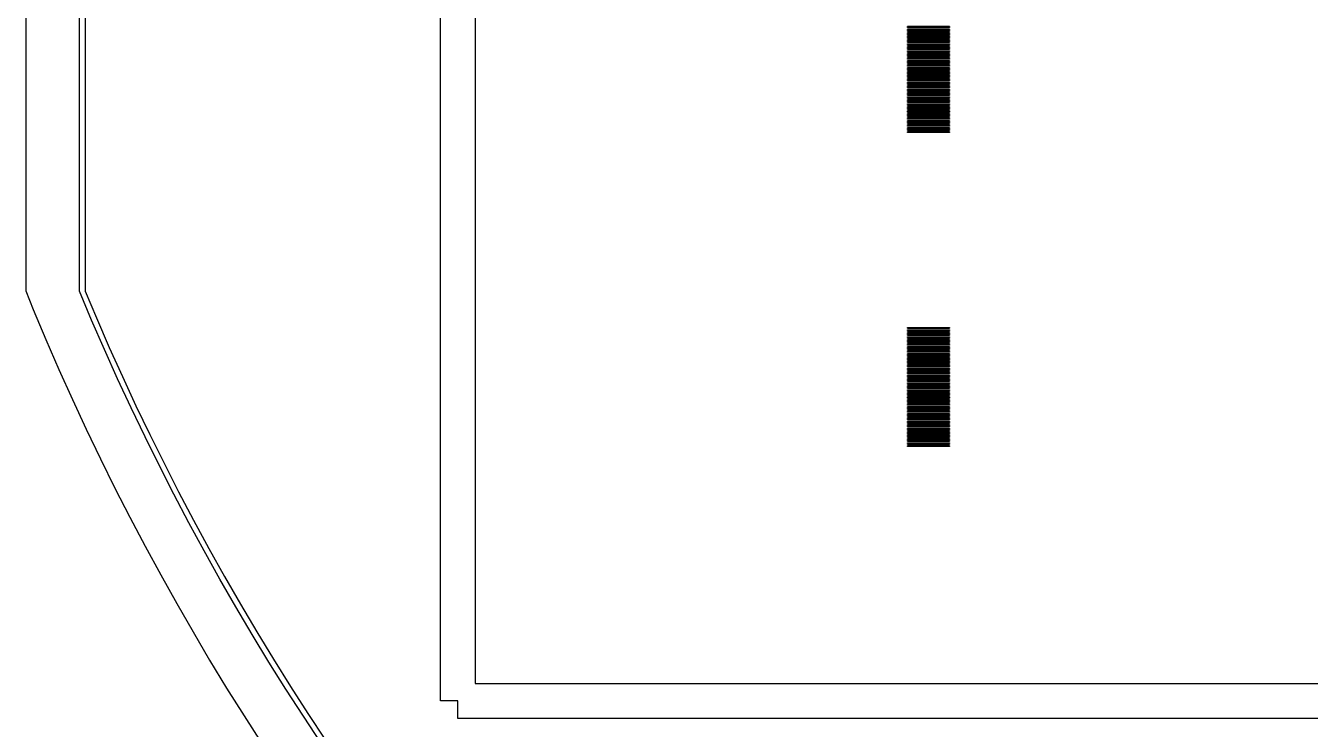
# Model space of a CAD drawing. Extents: x -17 to 130, y -40 to 112.
# Drawn here: x -16.89 to 19.95, y -5.31 to 14.86 of the extents above; entities that cross this region are included whole.
import ezdxf

# ---------------------------------------------------------------- set-up
doc = ezdxf.new("R2010")
doc.units = 0

msp = doc.modelspace()

# ---------------------------------------------------------------- linework, layer by layer
for p, q in [((-5, -4.5), (-5, 76.5)), ((-4, 76), (-4, -4)), ((-16.8921, 64.7463), (-16.8921, 7.25366)), ((-15.3519, 7.25034), (-15.3519, 64.7497)), ((-15.1895, 64.7488), (-15.1895, 7.25121)), ((8.40001, 14.835), (8.40001, 14.845)), ((8.40001, 14.845), (9.59999, 14.845)), ((9.59999, 14.835), (8.40001, 14.835)), ((8.40001, 14.795), (8.40001, 14.805)), ((8.40001, 14.805), (9.59999, 14.805)), ((9.59999, 14.795), (8.40001, 14.795)), ((8.40001, 14.755), (8.40001, 14.765)), ((8.40001, 14.765), (9.59999, 14.765)), ((9.59999, 14.755), (8.40001, 14.755)), ((9.59999, 14.845), (9.59999, 14.835)), ((9.59999, 14.805), (9.59999, 14.795)), ((9.59999, 14.765), (9.59999, 14.755)), ((8.40001, 14.715), (8.40001, 14.725)), ((8.40001, 14.725), (9.59999, 14.725)), ((9.59999, 14.715), (8.40001, 14.715)), ((8.40001, 14.675), (8.40001, 14.685)), ((8.40001, 14.685), (9.59999, 14.685)), ((9.59999, 14.675), (8.40001, 14.675)), ((8.40001, 14.635), (8.40001, 14.645)), ((8.40001, 14.645), (9.59999, 14.645)), ((9.59999, 14.635), (8.40001, 14.635)), ((8.40001, 14.595), (8.40001, 14.605)), ((8.40001, 14.605), (9.59999, 14.605)), ((9.59999, 14.595), (8.40001, 14.595)), ((8.40001, 14.555), (8.40001, 14.565)), ((8.40001, 14.565), (9.59999, 14.565)), ((9.59999, 14.555), (8.40001, 14.555)), ((8.40001, 14.515), (8.40001, 14.525)), ((8.40001, 14.525), (9.59999, 14.525)), ((9.59999, 14.515), (8.40001, 14.515)), ((8.40001, 14.475), (8.40001, 14.485)), ((8.40001, 14.485), (9.59999, 14.485)), ((9.59999, 14.475), (8.40001, 14.475)), ((8.40001, 14.435), (8.40001, 14.445)), ((8.40001, 14.445), (9.59999, 14.445)), ((9.59999, 14.435), (8.40001, 14.435)), ((8.40001, 14.395), (8.40001, 14.405)), ((8.40001, 14.405), (9.59999, 14.405)), ((9.59999, 14.395), (8.40001, 14.395)), ((9.59999, 14.725), (9.59999, 14.715)), ((9.59999, 14.685), (9.59999, 14.675)), ((9.59999, 14.645), (9.59999, 14.635)), ((9.59999, 14.605), (9.59999, 14.595)), ((9.59999, 14.565), (9.59999, 14.555)), ((9.59999, 14.525), (9.59999, 14.515)), ((9.59999, 14.485), (9.59999, 14.475)), ((9.59999, 14.445), (9.59999, 14.435)), ((9.59999, 14.405), (9.59999, 14.395)), ((8.40001, 14.355), (8.40001, 14.365)), ((8.40001, 14.365), (9.59999, 14.365)), ((9.59999, 14.355), (8.40001, 14.355)), ((8.40001, 14.315), (8.40001, 14.325)), ((8.40001, 14.325), (9.59999, 14.325)), ((9.59999, 14.315), (8.40001, 14.315)), ((8.40001, 14.275), (8.40001, 14.285)), ((8.40001, 14.285), (9.59999, 14.285)), ((9.59999, 14.275), (8.40001, 14.275)), ((8.40001, 14.235), (8.40001, 14.245)), ((8.40001, 14.245), (9.59999, 14.245)), ((9.59999, 14.235), (8.40001, 14.235)), ((8.40001, 14.195), (8.40001, 14.205)), ((8.40001, 14.205), (9.59999, 14.205)), ((9.59999, 14.195), (8.40001, 14.195)), ((8.40001, 14.155), (8.40001, 14.165)), ((8.40001, 14.165), (9.59999, 14.165)), ((9.59999, 14.155), (8.40001, 14.155)), ((8.40001, 14.115), (8.40001, 14.125)), ((8.40001, 14.125), (9.59999, 14.125)), ((9.59999, 14.115), (8.40001, 14.115)), ((8.40001, 14.075), (8.40001, 14.085)), ((8.40001, 14.085), (9.59999, 14.085)), ((9.59999, 14.075), (8.40001, 14.075)), ((8.40001, 14.035), (8.40001, 14.045)), ((8.40001, 14.045), (9.59999, 14.045)), ((9.59999, 14.035), (8.40001, 14.035)), ((8.40001, 13.995), (8.40001, 14.005)), ((8.40001, 14.005), (9.59999, 14.005)), ((9.59999, 14.365), (9.59999, 14.355)), ((9.59999, 14.325), (9.59999, 14.315)), ((9.59999, 14.285), (9.59999, 14.275)), ((9.59999, 14.245), (9.59999, 14.235)), ((9.59999, 14.205), (9.59999, 14.195)), ((9.59999, 14.165), (9.59999, 14.155)), ((9.59999, 14.125), (9.59999, 14.115)), ((9.59999, 14.085), (9.59999, 14.075)), ((9.59999, 14.045), (9.59999, 14.035)), ((9.59999, 14.005), (9.59999, 13.995)), ((9.59999, 13.995), (8.40001, 13.995)), ((8.40001, 13.955), (8.40001, 13.965)), ((8.40001, 13.965), (9.59999, 13.965)), ((9.59999, 13.955), (8.40001, 13.955)), ((8.40001, 13.915), (8.40001, 13.925)), ((8.40001, 13.925), (9.59999, 13.925)), ((9.59999, 13.915), (8.40001, 13.915)), ((8.40001, 13.875), (8.40001, 13.885)), ((8.40001, 13.885), (9.59999, 13.885)), ((9.59999, 13.875), (8.40001, 13.875)), ((8.40001, 13.835), (8.40001, 13.845)), ((8.40001, 13.845), (9.59999, 13.845)), ((9.59999, 13.835), (8.40001, 13.835)), ((8.40001, 13.795), (8.40001, 13.805)), ((8.40001, 13.805), (9.59999, 13.805)), ((9.59999, 13.795), (8.40001, 13.795)), ((8.40001, 13.755), (8.40001, 13.765)), ((8.40001, 13.765), (9.59999, 13.765)), ((9.59999, 13.755), (8.40001, 13.755)), ((8.40001, 13.715), (8.40001, 13.725)), ((8.40001, 13.725), (9.59999, 13.725)), ((9.59999, 13.715), (8.40001, 13.715)), ((8.40001, 13.675), (8.40001, 13.685)), ((8.40001, 13.685), (9.59999, 13.685)), ((9.59999, 13.675), (8.40001, 13.675)), ((8.40001, 13.635), (8.40001, 13.645)), ((8.40001, 13.645), (9.59999, 13.645)), ((9.59999, 13.635), (8.40001, 13.635)), ((9.59999, 13.965), (9.59999, 13.955)), ((9.59999, 13.925), (9.59999, 13.915)), ((9.59999, 13.885), (9.59999, 13.875)), ((9.59999, 13.845), (9.59999, 13.835)), ((9.59999, 13.805), (9.59999, 13.795)), ((9.59999, 13.765), (9.59999, 13.755)), ((9.59999, 13.725), (9.59999, 13.715)), ((9.59999, 13.685), (9.59999, 13.675)), ((9.59999, 13.645), (9.59999, 13.635)), ((8.40001, 13.595), (8.40001, 13.605)), ((8.40001, 13.605), (9.59999, 13.605)), ((9.59999, 13.595), (8.40001, 13.595)), ((8.40001, 13.555), (8.40001, 13.565)), ((8.40001, 13.565), (9.59999, 13.565)), ((9.59999, 13.555), (8.40001, 13.555)), ((8.40001, 13.515), (8.40001, 13.525)), ((8.40001, 13.525), (9.59999, 13.525)), ((9.59999, 13.515), (8.40001, 13.515)), ((8.40001, 13.475), (8.40001, 13.485)), ((8.40001, 13.485), (9.59999, 13.485)), ((9.59999, 13.475), (8.40001, 13.475)), ((8.40001, 13.435), (8.40001, 13.445)), ((8.40001, 13.445), (9.59999, 13.445)), ((9.59999, 13.435), (8.40001, 13.435)), ((8.40001, 13.395), (8.40001, 13.405)), ((8.40001, 13.405), (9.59999, 13.405)), ((9.59999, 13.395), (8.40001, 13.395)), ((8.40001, 13.355), (8.40001, 13.365)), ((8.40001, 13.365), (9.59999, 13.365)), ((9.59999, 13.355), (8.40001, 13.355)), ((8.40001, 13.315), (8.40001, 13.325)), ((8.40001, 13.325), (9.59999, 13.325)), ((9.59999, 13.315), (8.40001, 13.315)), ((8.40001, 13.275), (8.40001, 13.285)), ((8.40001, 13.285), (9.59999, 13.285)), ((9.59999, 13.275), (8.40001, 13.275)), ((9.59999, 13.605), (9.59999, 13.595)), ((9.59999, 13.565), (9.59999, 13.555)), ((9.59999, 13.525), (9.59999, 13.515)), ((9.59999, 13.485), (9.59999, 13.475)), ((9.59999, 13.445), (9.59999, 13.435)), ((9.59999, 13.405), (9.59999, 13.395)), ((9.59999, 13.365), (9.59999, 13.355)), ((9.59999, 13.325), (9.59999, 13.315)), ((9.59999, 13.285), (9.59999, 13.275)), ((8.40001, 13.235), (8.40001, 13.245)), ((8.40001, 13.245), (9.59999, 13.245)), ((9.59999, 13.235), (8.40001, 13.235)), ((8.40001, 13.195), (8.40001, 13.205)), ((8.40001, 13.205), (9.59999, 13.205)), ((9.59999, 13.195), (8.40001, 13.195)), ((8.40001, 13.155), (8.40001, 13.165)), ((8.40001, 13.165), (9.59999, 13.165)), ((9.59999, 13.155), (8.40001, 13.155)), ((8.40001, 13.115), (8.40001, 13.125)), ((8.40001, 13.125), (9.59999, 13.125)), ((9.59999, 13.115), (8.40001, 13.115)), ((8.40001, 13.075), (8.40001, 13.085)), ((8.40001, 13.085), (9.59999, 13.085)), ((9.59999, 13.075), (8.40001, 13.075)), ((8.40001, 13.035), (8.40001, 13.045)), ((8.40001, 13.045), (9.59999, 13.045)), ((9.59999, 13.035), (8.40001, 13.035)), ((8.40001, 12.995), (8.40001, 13.005)), ((8.40001, 13.005), (9.59999, 13.005)), ((9.59999, 12.995), (8.40001, 12.995)), ((8.40001, 12.955), (8.40001, 12.965)), ((8.40001, 12.965), (9.59999, 12.965)), ((9.59999, 12.955), (8.40001, 12.955)), ((8.40001, 12.915), (8.40001, 12.925)), ((8.40001, 12.925), (9.59999, 12.925)), ((9.59999, 12.915), (8.40001, 12.915)), ((9.59999, 13.245), (9.59999, 13.235)), ((9.59999, 13.205), (9.59999, 13.195)), ((9.59999, 13.165), (9.59999, 13.155)), ((9.59999, 13.125), (9.59999, 13.115)), ((9.59999, 13.085), (9.59999, 13.075)), ((9.59999, 13.045), (9.59999, 13.035)), ((9.59999, 13.005), (9.59999, 12.995)), ((9.59999, 12.965), (9.59999, 12.955)), ((9.59999, 12.925), (9.59999, 12.915)), ((8.40001, 12.875), (8.40001, 12.885)), ((8.40001, 12.885), (9.59999, 12.885)), ((9.59999, 12.875), (8.40001, 12.875)), ((8.40001, 12.835), (8.40001, 12.845)), ((8.40001, 12.845), (9.59999, 12.845)), ((9.59999, 12.835), (8.40001, 12.835)), ((8.40001, 12.795), (8.40001, 12.805)), ((8.40001, 12.805), (9.59999, 12.805)), ((9.59999, 12.795), (8.40001, 12.795)), ((8.40001, 12.755), (8.40001, 12.765)), ((8.40001, 12.765), (9.59999, 12.765)), ((9.59999, 12.755), (8.40001, 12.755)), ((8.40001, 12.715), (8.40001, 12.725)), ((8.40001, 12.725), (9.59999, 12.725)), ((9.59999, 12.715), (8.40001, 12.715)), ((8.40001, 12.675), (8.40001, 12.685)), ((8.40001, 12.685), (9.59999, 12.685)), ((9.59999, 12.675), (8.40001, 12.675)), ((8.40001, 12.635), (8.40001, 12.645)), ((8.40001, 12.645), (9.59999, 12.645)), ((9.59999, 12.635), (8.40001, 12.635)), ((8.40001, 12.595), (8.40001, 12.605)), ((8.40001, 12.605), (9.59999, 12.605)), ((9.59999, 12.595), (8.40001, 12.595)), ((8.40001, 12.555), (8.40001, 12.565)), ((8.40001, 12.565), (9.59999, 12.565)), ((9.59999, 12.555), (8.40001, 12.555)), ((9.59999, 12.885), (9.59999, 12.875)), ((9.59999, 12.845), (9.59999, 12.835)), ((9.59999, 12.805), (9.59999, 12.795)), ((9.59999, 12.765), (9.59999, 12.755)), ((9.59999, 12.725), (9.59999, 12.715)), ((9.59999, 12.685), (9.59999, 12.675)), ((9.59999, 12.645), (9.59999, 12.635)), ((9.59999, 12.605), (9.59999, 12.595)), ((9.59999, 12.565), (9.59999, 12.555)), ((8.40001, 12.515), (8.40001, 12.525)), ((8.40001, 12.525), (9.59999, 12.525)), ((9.59999, 12.515), (8.40001, 12.515)), ((8.40001, 12.475), (8.40001, 12.485)), ((8.40001, 12.485), (9.59999, 12.485)), ((9.59999, 12.475), (8.40001, 12.475)), ((8.40001, 12.435), (8.40001, 12.445)), ((8.40001, 12.445), (9.59999, 12.445)), ((9.59999, 12.435), (8.40001, 12.435)), ((8.40001, 12.395), (8.40001, 12.405)), ((8.40001, 12.405), (9.59999, 12.405)), ((9.59999, 12.395), (8.40001, 12.395)), ((8.40001, 12.355), (8.40001, 12.365)), ((8.40001, 12.365), (9.59999, 12.365)), ((9.59999, 12.355), (8.40001, 12.355)), ((8.40001, 12.315), (8.40001, 12.325)), ((8.40001, 12.325), (9.59999, 12.325)), ((9.59999, 12.315), (8.40001, 12.315)), ((8.40001, 12.275), (8.40001, 12.285)), ((8.40001, 12.285), (9.59999, 12.285)), ((9.59999, 12.275), (8.40001, 12.275)), ((8.40001, 12.235), (8.40001, 12.245)), ((8.40001, 12.245), (9.59999, 12.245)), ((9.59999, 12.235), (8.40001, 12.235)), ((8.40001, 12.195), (8.40001, 12.205)), ((8.40001, 12.205), (9.59999, 12.205)), ((9.59999, 12.195), (8.40001, 12.195)), ((8.40001, 12.155), (8.40001, 12.165)), ((8.40001, 12.165), (9.59999, 12.165)), ((9.59999, 12.525), (9.59999, 12.515)), ((9.59999, 12.485), (9.59999, 12.475)), ((9.59999, 12.445), (9.59999, 12.435)), ((9.59999, 12.405), (9.59999, 12.395)), ((9.59999, 12.365), (9.59999, 12.355)), ((9.59999, 12.325), (9.59999, 12.315)), ((9.59999, 12.285), (9.59999, 12.275)), ((9.59999, 12.245), (9.59999, 12.235)), ((9.59999, 12.205), (9.59999, 12.195)), ((9.59999, 12.165), (9.59999, 12.155)), ((9.59999, 12.155), (8.40001, 12.155)), ((8.40001, 12.115), (8.40001, 12.125)), ((8.40001, 12.125), (9.59999, 12.125)), ((9.59999, 12.115), (8.40001, 12.115)), ((8.40001, 12.075), (8.40001, 12.085)), ((8.40001, 12.085), (9.59999, 12.085)), ((9.59999, 12.075), (8.40001, 12.075)), ((8.40001, 12.035), (8.40001, 12.045)), ((8.40001, 12.045), (9.59999, 12.045)), ((9.59999, 12.035), (8.40001, 12.035)), ((8.40001, 11.995), (8.40001, 12.005)), ((8.40001, 12.005), (9.59999, 12.005)), ((9.59999, 11.995), (8.40001, 11.995)), ((8.40001, 11.955), (8.40001, 11.965)), ((8.40001, 11.965), (9.59999, 11.965)), ((9.59999, 11.955), (8.40001, 11.955)), ((8.40001, 11.915), (8.40001, 11.925)), ((8.40001, 11.925), (9.59999, 11.925)), ((9.59999, 11.915), (8.40001, 11.915)), ((8.40001, 11.875), (8.40001, 11.885)), ((8.40001, 11.885), (9.59999, 11.885)), ((9.59999, 11.875), (8.40001, 11.875)), ((8.40001, 11.835), (8.40001, 11.845)), ((8.40001, 11.845), (9.59999, 11.845)), ((9.59999, 11.835), (8.40001, 11.835)), ((8.40001, 11.795), (8.40001, 11.805)), ((8.40001, 11.805), (9.59999, 11.805)), ((9.59999, 11.795), (8.40001, 11.795)), ((9.59999, 12.125), (9.59999, 12.115)), ((9.59999, 12.085), (9.59999, 12.075)), ((9.59999, 12.045), (9.59999, 12.035)), ((9.59999, 12.005), (9.59999, 11.995)), ((9.59999, 11.965), (9.59999, 11.955)), ((9.59999, 11.925), (9.59999, 11.915)), ((9.59999, 11.885), (9.59999, 11.875)), ((9.59999, 11.845), (9.59999, 11.835)), ((9.59999, 11.805), (9.59999, 11.795)), ((-16.8921, 7.25366), (-16.6768, 6.72473)), ((-15.0025, 6.42105), (-15.3519, 7.25034)), ((-15.1895, 7.25121), (-14.8646, 6.48015)), ((-16.6768, 6.72473), (-16.3122, 5.85962)), ((-14.6343, 5.57651), (-15.0025, 6.42105)), ((-14.8646, 6.48015), (-14.4972, 5.6373)), ((8.40001, 6.19499), (8.40001, 6.20499)), ((8.40001, 6.20499), (9.59999, 6.20499)), ((9.59999, 6.19499), (8.40001, 6.19499)), ((8.40001, 6.155), (8.40001, 6.16499)), ((8.40001, 6.16499), (9.59999, 6.16499)), ((9.59999, 6.155), (8.40001, 6.155)), ((8.40001, 6.11499), (8.40001, 6.125)), ((8.40001, 6.125), (9.59999, 6.125)), ((9.59999, 6.11499), (8.40001, 6.11499)), ((8.40001, 6.075), (8.40001, 6.08499)), ((8.40001, 6.08499), (9.59999, 6.08499)), ((9.59999, 6.075), (8.40001, 6.075)), ((8.40001, 6.03499), (8.40001, 6.045)), ((8.40001, 6.045), (9.59999, 6.045)), ((9.59999, 6.03499), (8.40001, 6.03499)), ((8.40001, 5.995), (8.40001, 6.00499)), ((8.40001, 6.00499), (9.59999, 6.00499)), ((9.59999, 5.995), (8.40001, 5.995)), ((8.40001, 5.95499), (8.40001, 5.965)), ((8.40001, 5.965), (9.59999, 5.965)), ((9.59999, 5.95499), (8.40001, 5.95499)), ((8.40001, 5.91499), (8.40001, 5.92499)), ((8.40001, 5.92499), (9.59999, 5.92499)), ((9.59999, 5.91499), (8.40001, 5.91499)), ((9.59999, 6.20499), (9.59999, 6.19499)), ((9.59999, 6.16499), (9.59999, 6.155)), ((9.59999, 6.125), (9.59999, 6.11499)), ((9.59999, 6.08499), (9.59999, 6.075)), ((9.59999, 6.045), (9.59999, 6.03499)), ((9.59999, 6.00499), (9.59999, 5.995)), ((9.59999, 5.965), (9.59999, 5.95499)), ((9.59999, 5.92499), (9.59999, 5.91499)), ((-16.3122, 5.85962), (-15.937, 4.99904)), ((-14.2558, 4.73656), (-14.6343, 5.57651)), ((-14.4972, 5.6373), (-14.1194, 4.79903)), ((8.40001, 5.875), (8.40001, 5.88499)), ((8.40001, 5.88499), (9.59999, 5.88499)), ((9.59999, 5.875), (8.40001, 5.875)), ((8.40001, 5.83499), (8.40001, 5.84499)), ((8.40001, 5.84499), (9.59999, 5.84499)), ((9.59999, 5.83499), (8.40001, 5.83499)), ((8.40001, 5.795), (8.40001, 5.80499)), ((8.40001, 5.80499), (9.59999, 5.80499)), ((9.59999, 5.795), (8.40001, 5.795)), ((8.40001, 5.75499), (8.40001, 5.765)), ((8.40001, 5.765), (9.59999, 5.765)), ((9.59999, 5.75499), (8.40001, 5.75499)), ((8.40001, 5.715), (8.40001, 5.72499)), ((8.40001, 5.72499), (9.59999, 5.72499)), ((9.59999, 5.715), (8.40001, 5.715)), ((8.40001, 5.67499), (8.40001, 5.685)), ((8.40001, 5.685), (9.59999, 5.685)), ((9.59999, 5.67499), (8.40001, 5.67499)), ((8.40001, 5.63499), (8.40001, 5.64499)), ((8.40001, 5.64499), (9.59999, 5.64499)), ((9.59999, 5.63499), (8.40001, 5.63499)), ((8.40001, 5.59499), (8.40001, 5.605)), ((8.40001, 5.605), (9.59999, 5.605)), ((9.59999, 5.59499), (8.40001, 5.59499)), ((8.40001, 5.55499), (8.40001, 5.56499)), ((8.40001, 5.56499), (9.59999, 5.56499)), ((9.59999, 5.55499), (8.40001, 5.55499)), ((9.59999, 5.88499), (9.59999, 5.875)), ((9.59999, 5.84499), (9.59999, 5.83499)), ((9.59999, 5.80499), (9.59999, 5.795)), ((9.59999, 5.765), (9.59999, 5.75499)), ((9.59999, 5.72499), (9.59999, 5.715)), ((9.59999, 5.685), (9.59999, 5.67499)), ((9.59999, 5.64499), (9.59999, 5.63499)), ((9.59999, 5.605), (9.59999, 5.59499)), ((9.59999, 5.56499), (9.59999, 5.55499)), ((8.40001, 5.515), (8.40001, 5.52499)), ((8.40001, 5.52499), (9.59999, 5.52499)), ((9.59999, 5.515), (8.40001, 5.515)), ((8.40001, 5.47499), (8.40001, 5.48499)), ((8.40001, 5.48499), (9.59999, 5.48499)), ((9.59999, 5.47499), (8.40001, 5.47499)), ((8.40001, 5.435), (8.40001, 5.44499)), ((8.40001, 5.44499), (9.59999, 5.44499)), ((9.59999, 5.435), (8.40001, 5.435)), ((8.40001, 5.39499), (8.40001, 5.405)), ((8.40001, 5.405), (9.59999, 5.405)), ((9.59999, 5.39499), (8.40001, 5.39499)), ((8.40001, 5.355), (8.40001, 5.36499)), ((8.40001, 5.36499), (9.59999, 5.36499)), ((9.59999, 5.355), (8.40001, 5.355)), ((8.40001, 5.31499), (8.40001, 5.325)), ((8.40001, 5.325), (9.59999, 5.325)), ((9.59999, 5.31499), (8.40001, 5.31499)), ((8.40001, 5.27499), (8.40001, 5.28499)), ((8.40001, 5.28499), (9.59999, 5.28499)), ((9.59999, 5.27499), (8.40001, 5.27499)), ((8.40001, 5.23499), (8.40001, 5.245)), ((8.40001, 5.245), (9.59999, 5.245)), ((9.59999, 5.23499), (8.40001, 5.23499)), ((8.40001, 5.19499), (8.40001, 5.20499)), ((8.40001, 5.20499), (9.59999, 5.20499)), ((9.59999, 5.19499), (8.40001, 5.19499)), ((8.40001, 5.155), (8.40001, 5.16499)), ((8.40001, 5.16499), (9.59999, 5.16499)), ((9.59999, 5.52499), (9.59999, 5.515)), ((9.59999, 5.48499), (9.59999, 5.47499)), ((9.59999, 5.44499), (9.59999, 5.435)), ((9.59999, 5.405), (9.59999, 5.39499)), ((9.59999, 5.36499), (9.59999, 5.355)), ((9.59999, 5.325), (9.59999, 5.31499)), ((9.59999, 5.28499), (9.59999, 5.27499)), ((9.59999, 5.245), (9.59999, 5.23499)), ((9.59999, 5.20499), (9.59999, 5.19499)), ((9.59999, 5.16499), (9.59999, 5.155)), ((-15.937, 4.99904), (-15.5513, 4.14314)), ((-14.1194, 4.79903), (-13.7314, 3.96544)), ((9.59999, 5.155), (8.40001, 5.155)), ((8.40001, 5.11499), (8.40001, 5.125)), ((8.40001, 5.125), (9.59999, 5.125)), ((9.59999, 5.11499), (8.40001, 5.11499)), ((8.40001, 5.075), (8.40001, 5.08499)), ((8.40001, 5.08499), (9.59999, 5.08499)), ((9.59999, 5.075), (8.40001, 5.075)), ((8.40001, 5.03499), (8.40001, 5.045)), ((8.40001, 5.045), (9.59999, 5.045)), ((9.59999, 5.03499), (8.40001, 5.03499)), ((8.40001, 4.995), (8.40001, 5.00499)), ((8.40001, 5.00499), (9.59999, 5.00499)), ((9.59999, 4.995), (8.40001, 4.995)), ((8.40001, 4.95499), (8.40001, 4.965)), ((8.40001, 4.965), (9.59999, 4.965)), ((9.59999, 4.95499), (8.40001, 4.95499)), ((8.40001, 4.91499), (8.40001, 4.92499)), ((8.40001, 4.92499), (9.59999, 4.92499)), ((9.59999, 4.91499), (8.40001, 4.91499)), ((8.40001, 4.875), (8.40001, 4.88499)), ((8.40001, 4.88499), (9.59999, 4.88499)), ((9.59999, 4.875), (8.40001, 4.875)), ((8.40001, 4.83499), (8.40001, 4.84499)), ((8.40001, 4.84499), (9.59999, 4.84499)), ((9.59999, 4.83499), (8.40001, 4.83499)), ((8.40001, 4.795), (8.40001, 4.80499)), ((8.40001, 4.80499), (9.59999, 4.80499)), ((9.59999, 4.795), (8.40001, 4.795)), ((9.59999, 5.125), (9.59999, 5.11499)), ((9.59999, 5.08499), (9.59999, 5.075)), ((9.59999, 5.045), (9.59999, 5.03499)), ((9.59999, 5.00499), (9.59999, 4.995)), ((9.59999, 4.965), (9.59999, 4.95499)), ((9.59999, 4.92499), (9.59999, 4.91499)), ((9.59999, 4.88499), (9.59999, 4.875)), ((9.59999, 4.84499), (9.59999, 4.83499)), ((9.59999, 4.80499), (9.59999, 4.795)), ((-13.867, 3.90131), (-14.2558, 4.73656)), ((8.40001, 4.75499), (8.40001, 4.765)), ((8.40001, 4.765), (9.59999, 4.765)), ((9.59999, 4.75499), (8.40001, 4.75499)), ((8.40001, 4.715), (8.40001, 4.72499)), ((8.40001, 4.72499), (9.59999, 4.72499)), ((9.59999, 4.715), (8.40001, 4.715)), ((8.40001, 4.67499), (8.40001, 4.685)), ((8.40001, 4.685), (9.59999, 4.685)), ((9.59999, 4.67499), (8.40001, 4.67499)), ((8.40001, 4.63499), (8.40001, 4.64499)), ((8.40001, 4.64499), (9.59999, 4.64499)), ((9.59999, 4.63499), (8.40001, 4.63499)), ((8.40001, 4.59499), (8.40001, 4.605)), ((8.40001, 4.605), (9.59999, 4.605)), ((9.59999, 4.59499), (8.40001, 4.59499)), ((8.40001, 4.55499), (8.40001, 4.56499)), ((8.40001, 4.56499), (9.59999, 4.56499)), ((9.59999, 4.55499), (8.40001, 4.55499)), ((8.40001, 4.515), (8.40001, 4.52499)), ((8.40001, 4.52499), (9.59999, 4.52499)), ((9.59999, 4.515), (8.40001, 4.515)), ((8.40001, 4.47501), (8.40001, 4.485)), ((8.40001, 4.485), (9.59999, 4.485)), ((9.59999, 4.47501), (8.40001, 4.47501)), ((8.40001, 4.43501), (8.40001, 4.44501)), ((8.40001, 4.44501), (9.59999, 4.44501)), ((9.59999, 4.43501), (8.40001, 4.43501)), ((9.59999, 4.765), (9.59999, 4.75499)), ((9.59999, 4.72499), (9.59999, 4.715)), ((9.59999, 4.685), (9.59999, 4.67499)), ((9.59999, 4.64499), (9.59999, 4.63499)), ((9.59999, 4.605), (9.59999, 4.59499)), ((9.59999, 4.56499), (9.59999, 4.55499)), ((9.59999, 4.52499), (9.59999, 4.515)), ((9.59999, 4.485), (9.59999, 4.47501)), ((9.59999, 4.44501), (9.59999, 4.43501)), ((-15.5513, 4.14314), (-15.1552, 3.29204)), ((8.40001, 4.395), (8.40001, 4.40501)), ((8.40001, 4.40501), (9.59999, 4.40501)), ((9.59999, 4.395), (8.40001, 4.395)), ((8.40001, 4.35501), (8.40001, 4.36501)), ((8.40001, 4.36501), (9.59999, 4.36501)), ((9.59999, 4.35501), (8.40001, 4.35501)), ((8.40001, 4.315), (8.40001, 4.32501)), ((8.40001, 4.32501), (9.59999, 4.32501)), ((9.59999, 4.315), (8.40001, 4.315)), ((8.40001, 4.27501), (8.40001, 4.285)), ((8.40001, 4.285), (9.59999, 4.285)), ((9.59999, 4.27501), (8.40001, 4.27501)), ((8.40001, 4.235), (8.40001, 4.24501)), ((8.40001, 4.24501), (9.59999, 4.24501)), ((9.59999, 4.235), (8.40001, 4.235)), ((8.40001, 4.19501), (8.40001, 4.205)), ((8.40001, 4.205), (9.59999, 4.205)), ((9.59999, 4.19501), (8.40001, 4.19501)), ((8.40001, 4.15501), (8.40001, 4.16501)), ((8.40001, 4.16501), (9.59999, 4.16501)), ((9.59999, 4.15501), (8.40001, 4.15501)), ((8.40001, 4.11501), (8.40001, 4.125)), ((8.40001, 4.125), (9.59999, 4.125)), ((9.59999, 4.11501), (8.40001, 4.11501)), ((8.40001, 4.07501), (8.40001, 4.08501)), ((8.40001, 4.08501), (9.59999, 4.08501)), ((9.59999, 4.07501), (8.40001, 4.07501)), ((9.59999, 4.40501), (9.59999, 4.395)), ((9.59999, 4.36501), (9.59999, 4.35501)), ((9.59999, 4.32501), (9.59999, 4.315)), ((9.59999, 4.285), (9.59999, 4.27501)), ((9.59999, 4.24501), (9.59999, 4.235)), ((9.59999, 4.205), (9.59999, 4.19501)), ((9.59999, 4.16501), (9.59999, 4.15501)), ((9.59999, 4.125), (9.59999, 4.11501)), ((9.59999, 4.08501), (9.59999, 4.07501)), ((-13.468, 3.07089), (-13.867, 3.90131)), ((-13.7314, 3.96544), (-13.3332, 3.13669)), ((8.40001, 4.035), (8.40001, 4.04501)), ((8.40001, 4.04501), (9.59999, 4.04501)), ((9.59999, 4.035), (8.40001, 4.035)), ((8.40001, 3.99501), (8.40001, 4.005)), ((8.40001, 4.005), (9.59999, 4.005)), ((9.59999, 3.99501), (8.40001, 3.99501)), ((8.40001, 3.955), (8.40001, 3.96501)), ((8.40001, 3.96501), (9.59999, 3.96501)), ((9.59999, 3.955), (8.40001, 3.955)), ((8.40001, 3.91501), (8.40001, 3.925)), ((8.40001, 3.925), (9.59999, 3.925)), ((9.59999, 3.91501), (8.40001, 3.91501)), ((8.40001, 3.875), (8.40001, 3.88501)), ((8.40001, 3.88501), (9.59999, 3.88501)), ((9.59999, 3.875), (8.40001, 3.875)), ((8.40001, 3.83501), (8.40001, 3.845)), ((8.40001, 3.845), (9.59999, 3.845)), ((9.59999, 3.83501), (8.40001, 3.83501)), ((8.40001, 3.79501), (8.40001, 3.80501)), ((8.40001, 3.80501), (9.59999, 3.80501)), ((9.59999, 3.79501), (8.40001, 3.79501)), ((8.40001, 3.755), (8.40001, 3.76501)), ((8.40001, 3.76501), (9.59999, 3.76501)), ((9.59999, 3.755), (8.40001, 3.755)), ((8.40001, 3.71501), (8.40001, 3.72501)), ((8.40001, 3.72501), (9.59999, 3.72501)), ((9.59999, 3.71501), (8.40001, 3.71501)), ((8.40001, 3.675), (8.40001, 3.68501)), ((8.40001, 3.68501), (9.59999, 3.68501)), ((9.59999, 4.04501), (9.59999, 4.035)), ((9.59999, 4.005), (9.59999, 3.99501)), ((9.59999, 3.96501), (9.59999, 3.955)), ((9.59999, 3.925), (9.59999, 3.91501)), ((9.59999, 3.88501), (9.59999, 3.875)), ((9.59999, 3.845), (9.59999, 3.83501)), ((9.59999, 3.80501), (9.59999, 3.79501)), ((9.59999, 3.76501), (9.59999, 3.755)), ((9.59999, 3.72501), (9.59999, 3.71501)), ((9.59999, 3.68501), (9.59999, 3.675)), ((9.59999, 3.675), (8.40001, 3.675)), ((8.40001, 3.63501), (8.40001, 3.645)), ((8.40001, 3.645), (9.59999, 3.645)), ((9.59999, 3.63501), (8.40001, 3.63501)), ((8.40001, 3.595), (8.40001, 3.60501)), ((8.40001, 3.60501), (9.59999, 3.60501)), ((9.59999, 3.595), (8.40001, 3.595)), ((8.40001, 3.55501), (8.40001, 3.565)), ((8.40001, 3.565), (9.59999, 3.565)), ((9.59999, 3.55501), (8.40001, 3.55501)), ((8.40001, 3.51501), (8.40001, 3.52501)), ((8.40001, 3.52501), (9.59999, 3.52501)), ((9.59999, 3.51501), (8.40001, 3.51501)), ((8.40001, 3.47501), (8.40001, 3.485)), ((8.40001, 3.485), (9.59999, 3.485)), ((9.59999, 3.47501), (8.40001, 3.47501)), ((8.40001, 3.43501), (8.40001, 3.44501)), ((8.40001, 3.44501), (9.59999, 3.44501)), ((9.59999, 3.43501), (8.40001, 3.43501)), ((8.40001, 3.395), (8.40001, 3.40501)), ((8.40001, 3.40501), (9.59999, 3.40501)), ((9.59999, 3.395), (8.40001, 3.395)), ((8.40001, 3.35501), (8.40001, 3.36501)), ((8.40001, 3.36501), (9.59999, 3.36501)), ((9.59999, 3.35501), (8.40001, 3.35501)), ((8.40001, 3.315), (8.40001, 3.32501)), ((8.40001, 3.32501), (9.59999, 3.32501)), ((9.59999, 3.645), (9.59999, 3.63501)), ((9.59999, 3.60501), (9.59999, 3.595)), ((9.59999, 3.565), (9.59999, 3.55501)), ((9.59999, 3.52501), (9.59999, 3.51501)), ((9.59999, 3.485), (9.59999, 3.47501)), ((9.59999, 3.44501), (9.59999, 3.43501)), ((9.59999, 3.40501), (9.59999, 3.395)), ((9.59999, 3.36501), (9.59999, 3.35501)), ((9.59999, 3.32501), (9.59999, 3.315)), ((-15.1552, 3.29204), (-14.7486, 2.44586)), ((-13.0588, 2.24544), (-13.468, 3.07089)), ((-13.3332, 3.13669), (-12.9248, 2.31288)), ((9.59999, 3.315), (8.40001, 3.315)), ((8.40001, 3.27501), (8.40001, 3.285)), ((8.40001, 3.285), (9.59999, 3.285)), ((9.59999, 3.27501), (8.40001, 3.27501)), ((8.40001, 3.235), (8.40001, 3.24501)), ((8.40001, 3.24501), (9.59999, 3.24501)), ((9.59999, 3.235), (8.40001, 3.235)), ((8.40001, 3.19501), (8.40001, 3.205)), ((8.40001, 3.205), (9.59999, 3.205)), ((9.59999, 3.19501), (8.40001, 3.19501)), ((8.40001, 3.15501), (8.40001, 3.16501)), ((8.40001, 3.16501), (9.59999, 3.16501)), ((9.59999, 3.15501), (8.40001, 3.15501)), ((8.40001, 3.11501), (8.40001, 3.125)), ((8.40001, 3.125), (9.59999, 3.125)), ((9.59999, 3.11501), (8.40001, 3.11501)), ((8.40001, 3.07501), (8.40001, 3.08501)), ((8.40001, 3.08501), (9.59999, 3.08501)), ((9.59999, 3.07501), (8.40001, 3.07501)), ((8.40001, 3.035), (8.40001, 3.04501)), ((8.40001, 3.04501), (9.59999, 3.04501)), ((9.59999, 3.035), (8.40001, 3.035)), ((8.40001, 2.99501), (8.40001, 3.005)), ((8.40001, 3.005), (9.59999, 3.005)), ((9.59999, 2.99501), (8.40001, 2.99501)), ((8.40001, 2.955), (8.40001, 2.96501)), ((8.40001, 2.96501), (9.59999, 2.96501)), ((9.59999, 2.955), (8.40001, 2.955)), ((9.59999, 3.285), (9.59999, 3.27501)), ((9.59999, 3.24501), (9.59999, 3.235)), ((9.59999, 3.205), (9.59999, 3.19501)), ((9.59999, 3.16501), (9.59999, 3.15501)), ((9.59999, 3.125), (9.59999, 3.11501)), ((9.59999, 3.08501), (9.59999, 3.07501)), ((9.59999, 3.04501), (9.59999, 3.035)), ((9.59999, 3.005), (9.59999, 2.99501)), ((9.59999, 2.96501), (9.59999, 2.955)), ((8.40001, 2.91501), (8.40001, 2.925)), ((8.40001, 2.925), (9.59999, 2.925)), ((9.59999, 2.91501), (8.40001, 2.91501)), ((8.40001, 2.875), (8.40001, 2.88501)), ((8.40001, 2.88501), (9.59999, 2.88501)), ((9.59999, 2.875), (8.40001, 2.875)), ((8.40001, 2.83501), (8.40001, 2.845)), ((8.40001, 2.845), (9.59999, 2.845)), ((9.59999, 2.83501), (8.40001, 2.83501)), ((8.40001, 2.79501), (8.40001, 2.80501)), ((8.40001, 2.80501), (9.59999, 2.80501)), ((9.59999, 2.79501), (8.40001, 2.79501)), ((9.59999, 2.925), (9.59999, 2.91501)), ((9.59999, 2.88501), (9.59999, 2.875)), ((9.59999, 2.845), (9.59999, 2.83501)), ((9.59999, 2.80501), (9.59999, 2.79501)), ((-14.7486, 2.44586), (-14.3316, 1.60474)), ((-12.6395, 1.42506), (-13.0588, 2.24544)), ((-12.9248, 2.31288), (-12.5064, 1.49414)), ((-14.3316, 1.60474), (-13.9044, 0.7688)), ((-12.5064, 1.49414), (-12.0779, 0.6806)), ((-12.2102, 0.60989), (-12.6395, 1.42506)), ((-13.9044, 0.7688), (-13.467, -0.06184)), ((-11.771, -0.19994), (-12.2102, 0.60989)), ((-12.0779, 0.6806), (-11.6395, -0.12761)), ((-13.467, -0.06184), (-13.0194, -0.88705)), ((-11.3218, -1.00433), (-11.771, -0.19994)), ((-11.6395, -0.12761), (-11.1913, -0.93039)), ((-13.0194, -0.88705), (-12.5616, -1.70671)), ((-10.8628, -1.80313), (-11.3218, -1.00433)), ((-11.1913, -0.93039), (-10.7332, -1.7276)), ((-12.5616, -1.70671), (-12.0939, -2.52068)), ((-10.394, -2.59625), (-10.8628, -1.80313)), ((-10.7332, -1.7276), (-10.2653, -2.51915)), ((-12.0939, -2.52068), (-11.6162, -3.32886)), ((-10.2653, -2.51915), (-9.78778, -3.30487)), ((-9.91548, -3.38356), (-10.394, -2.59625)), ((-9.78778, -3.30487), (-9.30064, -4.08469)), ((-11.6162, -3.32886), (-11.1287, -4.1311)), ((-9.42737, -4.16495), (-9.91548, -3.38356)), ((-4, -4), (112, -4)), ((-11.1287, -4.1311), (-10.6313, -4.92731)), ((-8.92972, -4.94026), (-9.42737, -4.16495)), ((-9.30064, -4.08469), (-8.80399, -4.85847)), ((-4.5, -4.5), (-5, -4.5)), ((-4.5, -5), (-4.5, -4.5)), ((-10.6313, -4.92731), (-10.1242, -5.71736)), ((-8.42258, -5.70943), (-8.92972, -4.94026)), ((-8.80399, -4.85847), (-8.29785, -5.6261)), ((112.5, -5), (-4.5, -5))]:
    msp.add_line(p, q)

doc.saveas('drawing.dxf')
